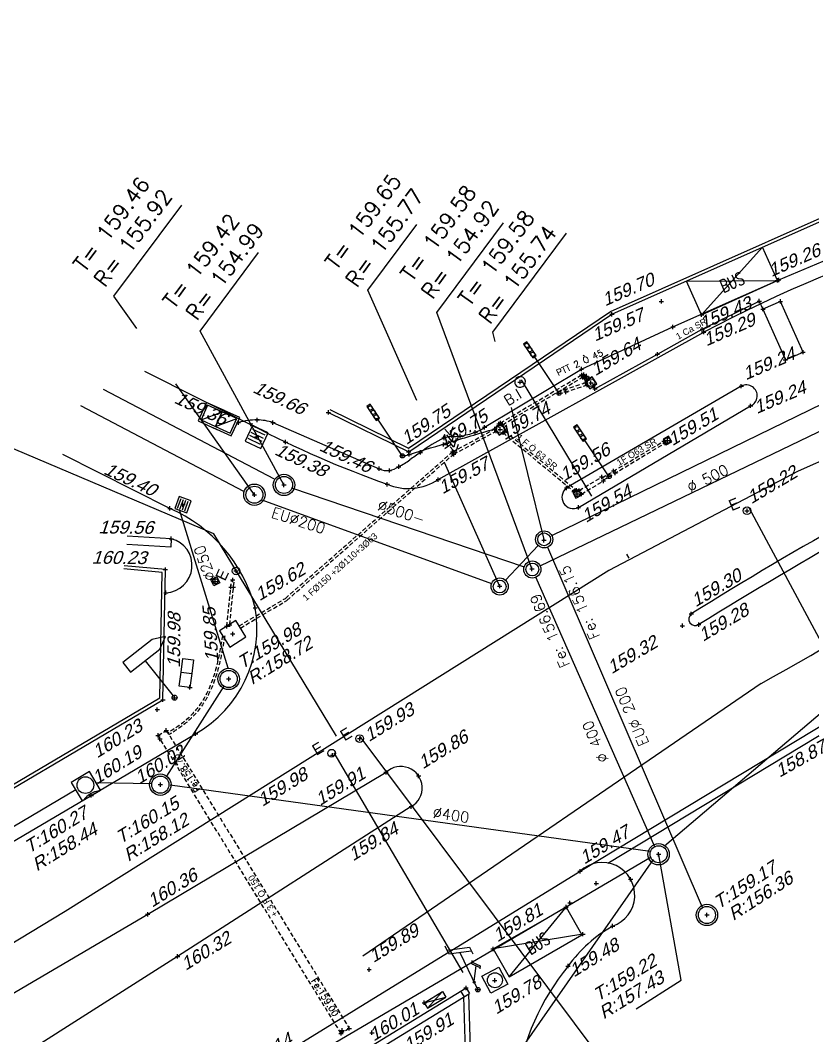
# Model space of a CAD drawing. Header units: metres. Extents: x 1633075 to 1634601, y 8175308 to 8177203.
# Drawn here: x 1633211.52 to 1633248.58, y 8175391.26 to 8175438.74 of the extents above; entities that cross this region are included whole.
import ezdxf

# ---------------------------------------------------------------- set-up
doc = ezdxf.new("R2010")
doc.units = ezdxf.units.M
doc.header["$LTSCALE"] = 2
doc.header["$PDMODE"] = 2
doc.header["$PDSIZE"] = 0.1
for name, pattern in [('126', [2, 1, 1]), ('137', [2, 1, 1]), ('31', [2, 1, 1]), ('555', [0.15000000000000002, 0.1, -0.05]), ('557', [0.15000000000000002, 0.1, -0.05]), ('CACHE2', [4.762499999999999, 3.175, -1.5875]), ('CONTINU', [0])]:
    doc.linetypes.add(name, pattern=pattern)
for name, color, linetype in [('C15785 - ASSAINIS', 6, 'Continuous'), ('C15785 - BORDURES', 7, 'CONTINU'), ('C15785 - EAUP', 5, 'CONTINU'), ('C15785 - EDF', 1, 'Continuous'), ('C15785 - EP', 4, 'Continuous'), ('C15785 - EU', 6, 'Continuous'), ('C15785 - FOURREAU', 43, 'CONTINU'), ('C15785 - MOBILIER', 252, 'Continuous'), ('C15785 - MURS', 7, 'Continuous'), ('C15785 - POINT 2D', 7, 'Continuous'), ('C15785 - PTT', 3, 'Continuous'), ('C15785 - RECO-GÉN', 5, 'Continuous'), ('C15785 - SIG-ROUT', 190, 'CONTINU'), ('C15785 - TOPO', 7, 'CONTINU'), ('C15785 - Z', 7, 'Continuous')]:
    doc.layers.add(name, color=color, linetype=linetype)
doc.styles.add('ASS', font='ROMANS.shx', dxfattribs={"width": 0.7, "height": 2.750686016180442})
doc.styles.add('S20', font='simplex', dxfattribs={"height": 1})
doc.styles.add('SIMPLEX', font='simplex_.ttf', dxfattribs={"height": 0.6})
doc.styles.get("Standard").update_dxf_attribs({"font": 'arial.ttf'})
doc.styles.add('TXT', font='txt', dxfattribs={"height": 0.3})

# ---------------------------------------------------------------- blocks, each defined once
blk = doc.blocks.new('BL16')
at = {"color": 0}
for p, q in [((0.5, 0.5), (-0.5, 0.5)), ((-0.5, 0.5), (-0.5, -0.5)), ((0.5, -0.5), (0.5, 0.5)), ((-0.5, -0.5), (0.5, -0.5))]:
    blk.add_line(p, q, dxfattribs=at)
blk = doc.blocks.new('STE19')
for p, q in [((-0.1221246409129781, 3.605462599052343), (-0.1221246409129781, 2.605462599052342)), ((0.1278753590870219, 3.605462599052343), (-0.1221246409129781, 3.605462599052343)), ((0.1278753590870219, 2.605462599052342), (0.1278753590870219, 3.605462599052343)), ((-0.1221246409129781, 2.605462599052342), (0.1278753590870219, 2.605462599052342)), ((0.002875359087021856, 2.480462599052342), (0.002875359087021856, 2.605462599052342)), ((0.002875359087021856, 0.1054625990523421), (0.002875359087021856, 2.480462599052342))]:
    blk.add_line(p, q)
for centre in [(0.002875359087021856, 3.421780054002162), (0.004180547945263235, 3.109390569809817), (0.0003882809600748161, 2.78660291589927), (0.002875359087021856, -0.01953740094765793)]:
    blk.add_circle(centre, 0.125)
blk = doc.blocks.new('U-GRILLC')
for p, q in [((0.5, 0.5), (-0.5, 0.5)), ((-0.5, 0.5), (-0.5, -0.5)), ((0.4000000000000057, 0.3000000000000114), (-0.4000000000000057, 0.3000000000000114)), ((0.4000000000000057, 0.09999999999999432), (-0.4000000000000057, 0.09999999999999432)), ((0.5, -0.5), (0.5, 0.5)), ((-0.5, -0.5), (0.5, -0.5)), ((0.4000000000000057, -0.09999999999999432), (-0.4000000000000057, -0.09999999999999432)), ((0.4000000000000057, -0.3000000000000114), (-0.4000000000000057, -0.3000000000000114))]:
    blk.add_line(p, q)
blk = doc.blocks.new('TAMPON')
blk.add_circle((0, 0), 0.5000000000000081)
blk = doc.blocks.new('T1')
at = {"linetype": '31'}
blk.add_point((0, 0), dxfattribs=at)
blk = doc.blocks.new('T83')
for p, q in [((0.5, 0.5), (-0.5, 0.5)), ((-0.5, 0.5), (-0.5, -0.5)), ((0.5, -0.5), (0.5, 0.5)), ((-0.5, -0.5), (0.5, -0.5))]:
    blk.add_line(p, q)
blk.add_circle((0, 0), 0.45)
blk = doc.blocks.new('T24')
for p, q in [((-0.6544630351709202, 0.2247755309508648), (-0.3091634962474927, -0.004013830563053489)), ((-0.3653472018195316, 0.2247755309508648), (-0.02004766289610416, -0.004013830563053489)), ((-0.07623136846814305, 0.2247755309508648), (0.2690681704552844, -0.004013830563053489)), ((0.2128844648832455, 0.2247755309508648), (0.558184003806673, -0.004013830563053489)), ((-0.3091634962474927, -0.004013830563053489), (-0.6544630351709202, -0.1565401201078203)), ((-0.02004766289610416, -0.004013830563053489), (-0.3653472018195316, -0.1565401201078203)), ((0.2690681704552844, -0.004013830563053489), (-0.07623136846814305, -0.1565401201078203)), ((0.558184003806673, -0.004013830563053489), (0.2128844648832455, -0.1565401201078203))]:
    blk.add_line(p, q)

msp = doc.modelspace()

# ---------------------------------------------------------------- linework, layer by layer
at = {"layer": 'C15785 - ASSAINIS'}
for p, q in [((1633220.427046621, 8175412.573964036), (1633220.708587392, 8175412.715243172)), ((1633220.708587392, 8175412.715243172), (1633220.849866528, 8175412.4337024)), ((1633220.568325756, 8175412.292423265), (1633220.427046621, 8175412.573964036)), ((1633220.849866528, 8175412.4337024), (1633220.568325756, 8175412.292423265)), ((1633233.10662416, 8175394.046435142), (1633233.904807395, 8175394.462251836)), ((1633233.904807395, 8175394.462251836), (1633234.320624089, 8175393.6640686)), ((1633233.522440854, 8175393.248251907), (1633233.10662416, 8175394.046435142)), ((1633234.320624089, 8175393.6640686), (1633233.522440854, 8175393.248251907))]:
    msp.add_line(p, q, dxfattribs=at)
for centre, radius in [((1633220.638456574, 8175412.503833218), 0.1225000000346768), ((1633233.713624124, 8175393.855251871), 0.35)]:
    msp.add_circle(centre, radius, dxfattribs=at)
at = {"layer": 'C15785 - BORDURES'}
for p, q in [((1633222.361279123, 8175419.796846857), (1633217.344967255, 8175422.32135369)), ((1633218.516235508, 8175415.912251048), (1633213.49992364, 8175418.436757881))]:
    msp.add_line(p, q, dxfattribs=at)
for points in [[(1633231.064515729, 8175417.264805474), (1633243.479136537, 8175424.157737159)], [(1633245.236140212, 8175421.629309172), (1633237.065302827, 8175416.87042722)], [(1633237.624401606, 8175415.962513923), (1633245.672138961, 8175420.710469637)], [(1633237.694971683, 8175398.952250496), (1633249.501423934, 8175406.082191777)], [(1633239.003063178, 8175399.333338719), (1633249.554732758, 8175405.705514113)], [(1633152.214748695, 8175365.492882315), (1633169.009949113, 8175375.412704034), (1633188.67107599, 8175387.03058215), (1633199.937995217, 8175393.733521516), (1633214.832014508, 8175402.494888952), (1633219.712397026, 8175405.382412368)], [(1633229.801023827, 8175401.972248552), (1633218.871500016, 8175394.969353633), (1633207.661852438, 8175387.838898235), (1633206.136202928, 8175390.292304555), (1633217.478630601, 8175396.938582872), (1633228.622978553, 8175403.57658933)], [(1633173.513375383, 8175359.741810222), (1633178.423847554, 8175362.754075824), (1633191.812557426, 8175370.913555768), (1633208.3041569, 8175380.995032881), (1633221.917730851, 8175389.25255438), (1633237.694971683, 8175398.952250496)]]:
    msp.add_lwpolyline(points, dxfattribs=at)
for centre, radius, start, end in [((1633276.859232368, 8175360.209708686), 72.13585199633035, 98.39494124855442, 117.5640132062965), ((1633245.47531841, 8175421.179938973), 0.509057743651752, 292.7454038761459, 118.0242308511069), ((1633245.42806928, 8175464.093124512), 49.94233697195018, 242.4922584592547, 250.4032403923238), ((1633336.005027094, 8175261.91073016), 175.7599191023869, 116.2003462117445, 121.9866581660145), ((1633333.684154136, 8175265.665990978), 170.7312803917596, 116.0591661532132, 121.9836118172535), ((1633229.665233833, 8175419.374953209), 2.531938642445548, 247.0385472146743, 303.5491677691163), ((1633237.384865441, 8175416.44111097), 0.5351940837453386, 126.6622448409783, 296.5878062884191), ((1633215.677825655, 8175409.444984059), 7.062727009171146, 14.96936217405823, 66.30387660781994), ((1633218.266481933, 8175413.254738057), 1.283518144627, 272.7852703897405, 75.91172572000194), ((1633216.922545225, 8175410.307758357), 5.660592387878269, 299.5284120748668, 9.780064513649709), ((1633243.090979242, 8175410.742808773), 0.3079270090220494, 128.0542339375654, 301.4795295703898), ((1633229.309121063, 8175402.845732722), 1.002468416002971, 299.3860442060907, 133.19260351176), ((1633238.730668648, 8175397.832770624), 1.525091271638582, 288.6611318662166, 132.7737368322217), ((1633242.629406143, 8175390.493372591), 6.810153259824737, 120.0551651924398, 143.7949236845984), ((1633245.94267435, 8175387.366719864, 159.6381), 11.34461873676207, 140.9359269469933, 171.4375265116221)]:
    msp.add_arc(centre, radius, start, end, dxfattribs=at)
at = {"layer": 'C15785 - EAUP'}
for centre in [(1633245.507333547, 8175415.805721002), (1633221.606889828, 8175412.994170708), (1633227.389682317, 8175405.152411145), (1633226.07417065, 8175404.469981094)]:
    msp.add_circle(centre, 0.1799999999999879, dxfattribs=at)
for start, end in [(31.20992266929163, 211.2099226692917), (211.2099226692917, 31.20992266929163)]:
    msp.add_arc((1633234.892450311, 8175421.824576284), 0.2500000000000017, start, end, dxfattribs=at)
at = {"layer": 'C15785 - EDF'}
for p, q in [((1633231.554599981, 8175395.094552054), (1633231.382546763, 8175395.454351135)), ((1633231.474342195, 8175395.262387784), (1633232.526718289, 8175395.401996776)), ((1633231.554599981, 8175395.094552054), (1633232.606976074, 8175395.234161046)), ((1633232.870688706, 8175393.512509859), (1633232.080788027, 8175395.16435655)), ((1633232.526718289, 8175395.401996776), (1633232.679377668, 8175395.082754247)), ((1633232.637534908, 8175394.624395747), (1633232.656004608, 8175394.782851105)), ((1633232.637534908, 8175394.624395747), (1633233.023481876, 8175394.447300531)), ((1633232.646150482, 8175394.698310529), (1633233.03209745, 8175394.521215313)), ((1633232.74571353, 8175393.80837558), (1633232.830508392, 8175394.535848139)), ((1633233.03209745, 8175394.521215313), (1633233.015709654, 8175394.380621042))]:
    msp.add_line(p, q, dxfattribs=at)
for centre, radius in [((1633232.740797191, 8175393.7661973), 0.04246384086070996), ((1633232.91648652, 8175393.4167371), 0.1061596021519855)]:
    msp.add_circle(centre, radius, dxfattribs=at)
at = {"layer": 'C15785 - EP', "linetype": 'CONTINU'}
for p, q in [((1633235.824499568, 8175413.233563621), (1633262.358860931, 8175425.989613721)), ((1633224.196832873, 8175416.873789983), (1633235.085108024, 8175413.188494771)), ((1633241.215738941, 8175400.063922941), (1633235.625875728, 8175412.694476207)), ((1633218.532199663, 8175402.996117626, 160.2889), (1633240.97254936, 8175399.883187958, 160.2889)), ((1633211.875303931, 8175382.515862216, -1.620976394462445), (1633241.023794115, 8175399.62573734, 157.2883685497709))]:
    msp.add_line(p, q, dxfattribs=at)
at = {"layer": 'C15785 - EP'}
for p, q in [((1633222.824772024, 8175419.044819906), (1633222.247344908, 8175419.320823394)), ((1633222.893772896, 8175419.189176685), (1633222.31634578, 8175419.465180173)), ((1633222.962773768, 8175419.333533464), (1633222.385346652, 8175419.609536952)), ((1633222.755771152, 8175418.900463127), (1633222.178344036, 8175419.176466615)), ((1633234.536322368, 8175390.056923605, -4.783686136419952), (1633241.139538854, 8175399.500415585, 153.6686659710478))]:
    msp.add_line(p, q, dxfattribs=at)
at = {"layer": 'C15785 - EP', "flags": 128}
for points in [[(1633235.463994065, 8175413.060255275), (1633231.002328413, 8175425.07601689), (1633234.115867201, 8175429.260170901)], [(1633223.849041639, 8175417.012758551), (1633219.923817637, 8175424.205413378), (1633222.654992013, 8175427.875723914)], [(1633215.262655444, 8175402.748952691), (1633214.754527965, 8175403.610234564), (1633213.893246092, 8175403.102107085), (1633214.401373571, 8175402.240825213)], [(1633240.325600702, 8175392.520521531), (1633242.426784475, 8175393.85718099), (1633241.384289353, 8175399.71643375)]]:
    msp.add_lwpolyline(points, dxfattribs=at)
at = {"layer": 'C15785 - EP'}
msp.add_lwpolyline([(1633223.409963417, 8175417.283640839), (1633215.402112689, 8175421.478740062)], dxfattribs=at)
at = {"layer": 'C15785 - EP', "flags": 128}
msp.add_lwpolyline([(1633223.103953029, 8175419.443389807), (1633222.382169134, 8175419.788394167), (1633222.037164774, 8175419.066610272), (1633222.75894867, 8175418.721605912)], close=True, dxfattribs=at)
at = {"layer": 'C15785 - EP', "linetype": 'CONTINU'}
for points in [[(1633218.945681658, 8175415.871225911), (1633221.222479682, 8175408.4656507)], [(1633221.038220542, 8175407.609296922), (1633218.350825139, 8175403.388492253)], [(1633214.119982326, 8175402.754123419), (1633169.183705874, 8175376.150430198)]]:
    msp.add_lwpolyline(points, dxfattribs=at)
at = {"layer": 'C15785 - EP', "linetype": 'CONTINU', "elevation": 160.2889}
msp.add_lwpolyline([(1633215.055227254, 8175403.100545841), (1633217.669898533, 8175403.058563275)], dxfattribs=at)
at = {"layer": 'C15785 - EP'}
for centre, radius in [((1633223.849041639, 8175417.012758551), 0.4), ((1633235.463994065, 8175413.060255275, 159.528), 0.4), ((1633235.463994065, 8175413.060255275, 159.528), 0.3), ((1633221.26178232, 8175407.940989749), 0.5000000000000081), ((1633221.26178232, 8175407.940989749), 0.4), ((1633214.55876147, 8175402.976728056), 0.3888888889291312), ((1633218.065542562, 8175402.999692205), 0.4), ((1633241.372039682, 8175399.746194401), 0.4)]:
    msp.add_circle(centre, radius, dxfattribs=at)
msp.add_arc((1633215.330318381, 8175401.66597681), 1.049245075714369, 97.72152458102912, 143.3577026943952, dxfattribs=at)
at = {"layer": 'C15785 - EU', "linetype": 'CACHE2'}
for p, q in [((1633215.895925722, 8175425.834037668), (1633219.064087997, 8175430.09159789)), ((1633227.772050452, 8175426.113110512), (1633230.066236927, 8175429.196171363)), ((1633233.620024766, 8175424.154597177), (1633237.061304479, 8175428.779188453)), ((1633233.936983826, 8175412.263549728, 159.612), (1633227.772050452, 8175426.113110512)), ((1633222.465984167, 8175416.553809723), (1633215.895925722, 8175425.834037668)), ((1633236.016277253, 8175414.46548952, 159.509), (1633233.620024766, 8175424.154597177))]:
    msp.add_line(p, q, dxfattribs=at)
at = {"layer": 'C15785 - EU', "linetype": 'CONTINU'}
for p, q in [((1633236.375725085, 8175414.640980989), (1633262.883860884, 8175427.582919389)), ((1633221.970503448, 8175416.711839484), (1633214.350777782, 8175420.714768969)), ((1633222.818915532, 8175416.316994539), (1633233.561180692, 8175412.400560693)), ((1633234.211611152, 8175412.554375848), (1633235.741649926, 8175414.1746634))]:
    msp.add_line(p, q, dxfattribs=at)
msp.add_lwpolyline([(1633236.174347619, 8175414.098047335), (1633243.415207264, 8175397.266320042)], dxfattribs=at)
at = {"layer": 'C15785 - EU'}
for centre, radius in [((1633222.465984167, 8175416.553809723), 0.4), ((1633236.016277253, 8175414.46548952, 159.509), 0.4), ((1633236.016277253, 8175414.46548952, 159.509), 0.3), ((1633233.936983826, 8175412.263549728, 159.612), 0.4), ((1633233.936983826, 8175412.263549728, 159.612), 0.3), ((1633243.631353956, 8175396.907371403), 0.4)]:
    msp.add_circle(centre, radius, dxfattribs=at)
at = {"layer": 'C15785 - FOURREAU', "color": 43, "linetype": '557'}
msp.add_lwpolyline([(1633226.902986609, 8175391.601948178), (1633226.519528023, 8175391.366448295), (1633217.962111532, 8175405.30026134), (1633218.345569118, 8175405.535761232), (1633226.902986609, 8175391.601948178)], dxfattribs=at)
at = {"layer": 'C15785 - MOBILIER'}
for p, q in [((1633246.237129821, 8175428.130361214), (1633243.379173817, 8175424.964640161)), ((1633246.929358659, 8175426.574722329), (1633246.237129821, 8175428.130361214)), ((1633242.675683316, 8175426.545587268), (1633246.929358659, 8175426.574722329)), ((1633243.379173817, 8175424.964640161), (1633242.675683316, 8175426.545587268)), ((1633243.379173817, 8175424.964640161), (1633246.929358659, 8175426.574722329)), ((1633218.310257177, 8175409.92243096), (1633217.679660749, 8175409.791689331)), ((1633218.04003705, 8175409.337857345), (1633218.310257177, 8175409.92243096)), ((1633217.679660749, 8175409.791689331), (1633216.314741082, 8175408.70784175)), ((1633216.675117382, 8175408.254009764), (1633218.04003705, 8175409.337857345)), ((1633216.314741082, 8175408.70784175), (1633216.675117382, 8175408.254009764)), ((1633217.357577216, 8175408.795933555), (1633218.659967076, 8175407.155797463)), ((1633233.631091819, 8175395.316573742), (1633237.039345029, 8175397.278907825)), ((1633234.379096463, 8175394.017412069), (1633237.039345029, 8175397.278907825)), ((1633237.039345029, 8175397.278907825), (1633237.787349674, 8175395.979746153)), ((1633237.8342846, 8175396.007922743), (1633233.631091819, 8175395.316573742)), ((1633234.379096463, 8175394.017412069), (1633237.787349674, 8175395.979746153)), ((1633233.631091819, 8175395.316573742), (1633234.379096463, 8175394.017412069)), ((1633230.412014436, 8175392.800567819), (1633231.264714633, 8175393.322968408)), ((1633231.264714633, 8175393.322968408), (1633230.568734613, 8175392.54475776)), ((1633231.264714633, 8175393.322968408), (1633231.421434809, 8175393.067158349)), ((1633230.412014436, 8175392.800567819), (1633231.421434809, 8175393.067158349)), ((1633230.412014436, 8175392.800567819), (1633230.568734613, 8175392.54475776)), ((1633230.568734613, 8175392.54475776), (1633231.421434809, 8175393.067158349))]:
    msp.add_line(p, q, dxfattribs=at)
msp.add_ellipse((1633218.732042336, 8175407.065031066), major_axis=(-0.08195542090861792, 0.08195542090861793), ratio=0.9999999962367936, start_param=4.598108045296345, end_param=10.88129335247593, dxfattribs=at)
at = {"layer": 'C15785 - MURS'}
for points in [[(1633225.924710887, 8175420.403775238), (1633229.681738162, 8175418.556920871), (1633239.189272259, 8175424.994202627), (1633253.811606423, 8175431.500854961), (1633262.677020244, 8175433.801582406), (1633285.21963076, 8175436.408973464), (1633285.909421572, 8175438.692406986)], [(1633225.990883907, 8175420.53838999), (1633229.669754777, 8175418.729955227), (1633239.116164512, 8175425.125851409), (1633253.76193938, 8175431.642934398), (1633262.649430516, 8175433.949391287), (1633285.104529121, 8175436.546660279), (1633285.765830288, 8175438.735783746)], [(1633218.578911453, 8175414.499650353), (1633216.519371856, 8175414.62276779)], [(1633218.555042421, 8175414.100363151), (1633216.495502824, 8175414.223480589)], [(1633218.578911453, 8175414.499650353), (1633218.555042421, 8175414.100363151)], [(1633218.300277517, 8175413.053026652), (1633216.376338281, 8175413.237276612)], [(1633207.081608936, 8175400.419440452), (1633218.188172951, 8175406.967773201), (1633218.300277517, 8175413.053026652)], [(1633207.865804957, 8175401.055925963), (1633218.039743196, 8175407.054390733), (1633218.147745178, 8175412.916947943)], [(1633218.147745178, 8175412.916947943), (1633216.362038649, 8175413.087959765)], [(1633211.358617648, 8175380.626174639), (1633232.368170603, 8175393.497524815)], [(1633211.515337824, 8175380.370364579), (1633232.524890779, 8175393.241714756)], [(1633232.112360544, 8175393.340804638), (1633232.26908072, 8175393.084994579)], [(1633232.368170603, 8175393.497524815), (1633232.524890779, 8175393.241714756)]]:
    msp.add_lwpolyline(points, dxfattribs=at)
at = {"layer": 'C15785 - POINT 2D'}
msp.add_line((1633214.401373571, 8175402.240825213), (1633215.262655444, 8175402.748952691), dxfattribs=at)
for p in [(1633246.929358659, 8175426.574722329), (1633241.503577055, 8175425.592030621), (1633239.189272259, 8175424.994202627), (1633243.379173817, 8175424.964640161), (1633243.479136537, 8175424.157737159), (1633234.892450312, 8175421.824576284), (1633238.204263132, 8175421.788675833), (1633245.236140212, 8175421.629309172), (1633236.702026943, 8175421.309766206), (1633245.672138961, 8175420.710469637), (1633225.924710887, 8175420.403775238), (1633222.361279123, 8175419.796846857), (1633222.570558902, 8175419.255000039), (1633233.965095573, 8175419.610584145), (1633223.922543987, 8175419.018193518), (1633231.31681741, 8175418.902666233), (1633241.779888605, 8175419.094372125), (1633229.377213911, 8175418.383571569), (1633229.681738162, 8175418.556920871), (1633239.046149094, 8175417.417163049), (1633223.849041639, 8175417.012758551), (1633228.677494826, 8175417.043626346), (1633231.064515729, 8175417.264805474), (1633237.065302827, 8175416.87042722), (1633222.465984167, 8175416.553809723), (1633237.560962735, 8175416.600091768), (1633218.516235508, 8175415.912251048), (1633219.121818107, 8175416.090973501), (1633237.624401606, 8175415.962513923), (1633245.507333547, 8175415.805721002), (1633218.578911453, 8175414.499650353), (1633236.008919751, 8175414.424552163), (1633218.300277517, 8175413.053026652), (1633235.443230468, 8175413.087437495), (1633221.454178199, 8175412.56948711), (1633221.606889828, 8175412.994170708), (1633220.63655485, 8175412.501619158), (1633233.941132016, 8175412.280514177), (1633218.328851923, 8175411.972736181), (1633222.500872572, 8175411.269304088), (1633242.901170848, 8175410.985279011), (1633242.483299977, 8175410.428904195), (1633243.251776849, 8175410.480200372), (1633221.450187838, 8175410.049425985), (1633221.26178232, 8175407.940989749), (1633219.447264858, 8175407.545808295), (1633218.188172951, 8175406.967773201), (1633218.732042335, 8175407.065031066), (1633217.922134033, 8175406.506077095), (1633218.044191679, 8175405.136959886), (1633219.712397026, 8175405.382412368), (1633227.389682316, 8175405.152411145), (1633226.120880406, 8175404.378453323), (1633228.622978553, 8175403.57658933), (1633230.141533238, 8175403.40433177), (1633218.065542562, 8175402.999692205), (1633214.832014508, 8175402.494888952), (1633229.801023827, 8175401.972248552), (1633241.372039682, 8175399.746194401), (1633237.694971683, 8175398.952250496), (1633238.453003682, 8175398.37961406), (1633240.063757444, 8175398.573565907), (1633237.226039568, 8175397.47228608), (1633217.478630601, 8175396.938582872), (1633237.039345029, 8175397.278907825), (1633243.631353956, 8175396.907371403), (1633237.8342846, 8175396.007922743), (1633239.218652638, 8175396.387857128), (1633233.631091819, 8175395.316573742), (1633218.871500016, 8175394.969353633), (1633227.832446582, 8175394.351136322), (1633237.134239116, 8175394.515974581), (1633233.70828726, 8175393.84884425), (1633232.368170603, 8175393.497524815), (1633232.91648652, 8175393.4167371), (1633230.412014436, 8175392.800567819), (1633226.577597957, 8175391.508978), (1633227.959725052, 8175391.402913435)]:
    msp.add_point(p, dxfattribs=at)
at = {"layer": 'C15785 - PTT', "linetype": '137'}
for p, q in [((1633246.990530858, 8175426.594189278), (1633250.328794861, 8175428.018761617)), ((1633242.041991575, 8175424.402722102), (1633246.990530858, 8175426.594189278)), ((1633237.76354368, 8175422.430469014), (1633242.041991575, 8175424.402722102)), ((1633233.229634992, 8175419.707812523), (1633237.76354368, 8175422.430469014)), ((1633223.329429113, 8175419.92842173), (1633228.306375096, 8175417.767366314))]:
    msp.add_line(p, q, dxfattribs=at)
at = {"layer": 'C15785 - PTT'}
for p, q in [((1633220.226852525, 8175420.867702679), (1633219.835817416, 8175420.001913129)), ((1633220.276826677, 8175420.735405346), (1633219.968114749, 8175420.051887281)), ((1633221.092642074, 8175420.47666757), (1633220.226852525, 8175420.867702679)), ((1633220.960344742, 8175420.426693418), (1633220.276826677, 8175420.735405346)), ((1633219.968114749, 8175420.051887281), (1633220.960344742, 8175420.426693418)), ((1633220.960344742, 8175420.426693418), (1633220.651632814, 8175419.743175353)), ((1633220.651632814, 8175419.743175353), (1633220.960344742, 8175420.426693418)), ((1633221.77616014, 8175420.167955642), (1633220.91037059, 8175420.55899075)), ((1633221.643862807, 8175420.11798149), (1633220.960344742, 8175420.426693418)), ((1633219.835817416, 8175420.001913129), (1633220.701606965, 8175419.610878021)), ((1633219.968114749, 8175420.051887281), (1633220.651632814, 8175419.743175353)), ((1633220.651632814, 8175419.743175353), (1633221.643862807, 8175420.11798149)), ((1633221.335150879, 8175419.434463425), (1633221.643862807, 8175420.11798149)), ((1633221.385125031, 8175419.302166092), (1633221.77616014, 8175420.167955642)), ((1633220.519335481, 8175419.693201201), (1633221.385125031, 8175419.302166092)), ((1633220.651632814, 8175419.743175353), (1633221.335150879, 8175419.434463425)), ((1633219.035772743, 8175408.255156051), (1633219.12005914, 8175408.899668117)), ((1633219.12005914, 8175408.899668117), (1633219.615837652, 8175408.834832427)), ((1633219.615837652, 8175408.834832427), (1633219.531551255, 8175408.19032036)), ((1633218.951486345, 8175407.610643985), (1633219.035772743, 8175408.255156051)), ((1633219.035772743, 8175408.255156051), (1633219.531551255, 8175408.19032036)), ((1633219.531551255, 8175408.19032036), (1633219.447264858, 8175407.545808295)), ((1633219.447264858, 8175407.545808295), (1633218.951486345, 8175407.610643985))]:
    msp.add_line(p, q, dxfattribs=at)
at = {"layer": 'C15785 - PTT', "linetype": '137'}
for centre, radius, start, end in [((1633222.594402918, 8175417.016998206), 3.03709792101337, 89.89825903612616, 106.7225565413818), ((1633222.539538362, 8175417.523291408), 2.53151718647415, 71.81883167052787, 88.63606269787181), ((1633231.53441045, 8175423.083045083), 3.82384662652336, 278.3953361840604, 289.2502625316676), ((1633232.093580192, 8175421.290632542), 1.948317151818827, 291.104580293015, 305.6685535392115), ((1633233.657874131, 8175414.220441694), 5.504786905572224, 114.9594668217775, 128.4635581720563), ((1633231.724141253, 8175417.976730632), 1.294278509875709, 90.44356924190961, 107.498307366466), ((1633231.697307289, 8175421.957399983), 2.686482245576745, 270.3586038146497, 278.4634929251089), ((1633237.495459107, 8175407.42019793), 13.27309835585646, 123.1679909911354, 125.7904189905521), ((1633227.00725255, 8175421.968592444), 4.661735367745079, 298.2940538842003, 305.7831540531801), ((1633228.684857598, 8175418.576781628), 0.8935335212088147, 244.9392151805669, 276.2993815039043), ((1633228.539108129, 8175418.917899991), 1.253198526627846, 281.2175697949656, 302.7415093792569)]:
    msp.add_arc(centre, radius, start, end, dxfattribs=at)
at = {"layer": 'C15785 - PTT', "linetype": '31'}
for p in [(1633246.990530858, 8175426.594189278), (1633242.041991575, 8175424.402722102), (1633237.76354368, 8175422.430469014), (1633221.720515716, 8175419.925655102), (1633222.599795935, 8175420.054091339), (1633223.329429113, 8175419.92842173), (1633233.229634992, 8175419.707812523), (1633232.092701627, 8175419.300173953), (1633232.795113454, 8175419.472999244), (1633231.334980666, 8175419.211117483), (1633230.233804476, 8175418.530711509), (1633229.216900342, 8175417.863810686), (1633228.306375096, 8175417.767366314), (1633228.782899296, 8175417.688643137)]:
    msp.add_point(p, dxfattribs=at)
at = {"layer": 'C15785 - RECO-GÉN', "color": 4, "linetype": 'CACHE2'}
msp.add_line((1633234.941329817, 8175421.925153588, 159.7402), (1633239.980513467, 8175413.587719197, 159.7402), dxfattribs=at)
at = {"layer": 'C15785 - RECO-GÉN', "color": 4}
for p, q in [((1633257.357191138, 8175421.844019761), (1633247.904580923, 8175417.662699308)), ((1633247.904580923, 8175417.662699308), (1633239.041667145, 8175413.008381089)), ((1633245.599351031, 8175415.921922476, 159.0348), (1633253.213372783, 8175401.766391311, 159.0348)), ((1633239.041667145, 8175413.008381089), (1633213.617986599, 8175397.06233222)), ((1633227.39553728, 8175405.250363784, 159.8528), (1633244.426386956, 8175382.482870231, 159.8528)), ((1633213.617986599, 8175397.06233222), (1633189.052009352, 8175382.258301022))]:
    msp.add_line(p, q, dxfattribs=at)
at = {"layer": 'C15785 - RECO-GÉN', "color": 7}
msp.add_line((1633262.404134823, 8175417.79347972), (1633241.641954271, 8175400.120394561), dxfattribs=at)
at = {"layer": 'C15785 - RECO-GÉN', "color": 3}
msp.add_line((1633246.162747732, 8175407.735292896), (1633227.540191033, 8175394.981970483), dxfattribs=at)
at = {"layer": 'C15785 - RECO-GÉN', "color": 4, "elevation": 159.8801, "flags": 128}
msp.add_lwpolyline([(1633226.305578779, 8175405.259875191), (1633220.562713654, 8175414.733744829), (1633207.063131356, 8175420.445321352)], dxfattribs=at)
at = {"layer": 'C15785 - RECO-GÉN', "color": 4, "elevation": 159.9027}
msp.add_lwpolyline([(1633226.17877702, 8175404.480952015), (1633232.206387778, 8175394.216899615)], dxfattribs=at)
at = {"layer": 'C15785 - RECO-GÉN', "color": 3}
msp.add_arc((1633216.523940564, 8175463.154609325), 62.84711229600355, 298.1383189408068, 317.5504794355065, dxfattribs=at)
at = {"layer": 'C15785 - SIG-ROUT', "linetype": '555'}
for p, q in [((1633237.962130307, 8175421.787918671), (1633236.666846723, 8175421.364299359)), ((1633238.027096475, 8175421.682910774), (1633236.79781986, 8175421.280879771)), ((1633231.733548539, 8175418.552939496), (1633233.715196939, 8175419.63509471)), ((1633231.791061709, 8175418.447620623), (1633233.772711101, 8175419.529774828)), ((1633234.093524196, 8175419.448510299), (1633237.412750786, 8175416.703196001)), ((1633234.195032042, 8175419.520247267), (1633237.52669807, 8175416.760374866)), ((1633238.730113634, 8175417.345162244), (1633241.621636551, 8175419.064572908)), ((1633238.775565667, 8175417.229392247), (1633241.670282488, 8175418.967631729)), ((1633237.655227638, 8175416.752774021), (1633238.713710725, 8175417.386941776)), ((1633237.758016469, 8175416.581209547), (1633238.787815495, 8175417.198190947)), ((1633221.168376998, 8175410.403639569), (1633221.403215617, 8175412.553490805)), ((1633221.308346175, 8175410.479143064), (1633221.525049099, 8175412.582460366))]:
    msp.add_line(p, q, dxfattribs=at)
at = {"layer": 'C15785 - SIG-ROUT', "linetype": '126'}
msp.add_lwpolyline([(1633238.305559461, 8175421.645595469), (1633238.39245029, 8175421.505041902), (1633241.311581457, 8175423.125822091), (1633243.409729258, 8175424.290713874), (1633246.077241791, 8175425.606883105), (1633246.248363121, 8175425.231778609)], dxfattribs=at)
at = {"layer": 'C15785 - SIG-ROUT', "linetype": 'CACHE2'}
msp.add_lwpolyline([(1633246.248363121, 8175425.231778609), (1633247.301812171, 8175422.854754646), (1633248.124628508, 8175423.219410584), (1633247.071179459, 8175425.596434546), (1633246.248363121, 8175425.231778609)], dxfattribs=at)
at = {"layer": 'C15785 - SIG-ROUT', "linetype": '555'}
for points in [[(1633233.893137306, 8175419.794570063, -0.249006), (1633233.897531611, 8175419.866783467, -0.249006), (1633233.976880914, 8175419.913686846), (1633237.77301141, 8175422.157536007, -0.142132), (1633237.872321469, 8175422.166735771, -0.109125), (1633237.992404634, 8175422.105378582, -0.075261), (1633238.122878303, 8175421.978139216)], [(1633234.070099894, 8175419.829391202), (1633237.825837522, 8175422.049365924, -0.144354), (1633237.84965832, 8175422.048895044, -0.110163), (1633237.922425326, 8175422.007895514, -0.075261), (1633238.027181861, 8175421.905735512)]]:
    msp.add_lwpolyline(points, format="xyb", dxfattribs=at)
at = {"layer": 'C15785 - SIG-ROUT', "linetype": '126'}
msp.add_lwpolyline([(1633229.457842761, 8175418.356327883, -0.002415638617765724), (1633231.458520497, 8175418.967494191, -0.002112), (1633233.715196939, 8175419.63509471)], format="xyb", dxfattribs=at)
at = {"layer": 'C15785 - SIG-ROUT', "linetype": '555'}
for points in [[(1633221.750824945, 8175410.422770848), (1633223.916307888, 8175411.710683524), (1633231.758678392, 8175418.58358888)], [(1633221.810666148, 8175410.322154474), (1633223.985384528, 8175411.61555989), (1633231.835836232, 8175418.495547456)]]:
    msp.add_lwpolyline(points, dxfattribs=at)
msp.add_spline([(1633220.976975809, 8175409.972168341), (1633220.698919058, 8175408.560303407), (1633220.149766841, 8175407.108556958), (1633219.33183375, 8175406.074261145), (1633218.404148592, 8175405.41156764)], degree=3, dxfattribs=at)
msp.add_open_spline([(1633221.076321405, 8175409.95528294), (1633221.03441176, 8175409.70870671), (1633220.992389759, 8175409.461424035), (1633220.850139468, 8175408.720352333), (1633220.733130594, 8175408.224367589), (1633220.419931125, 8175407.391704119), (1633220.250238703, 8175407.047213088), (1633219.818971427, 8175406.412536109), (1633219.558521213, 8175406.123787122), (1633219.007984763, 8175405.675963021), (1633218.731403252, 8175405.500303554), (1633218.458233554, 8175405.326541284)], degree=3, knots=[0, 0, 0, 0, 0.7503516218026246, 0.7503516218026246, 2.251054865407874, 2.251054865407874, 3.367206723472119, 3.367206723472119, 4.483358581536365, 4.483358581536365, 5.449824464625297, 5.449824464625297, 5.449824464625297, 5.449824464625297], dxfattribs=at)
at = {"layer": 'C15785 - TOPO'}
for points in [[(1633230.250309622, 8175376.978824247), (1633232.687126282, 8175387.073497007), (1633232.498161689, 8175393.225339373)], [(1633230.031560631, 8175377.115207388), (1633232.441586372, 8175387.098897005), (1633232.257922892, 8175393.078158816)]]:
    msp.add_lwpolyline(points, dxfattribs=at)

# ---------------------------------------------------------------- block references
at = {"layer": 'C15785 - EP', "rotation": 359.5000271160415}
for p in [(1633223.849041639, 8175417.012758551), (1633218.065542562, 8175402.999692205), (1633241.372039682, 8175399.746194401)]:
    msp.add_blockref('TAMPON', p, dxfattribs=at)
at = {"layer": 'C15785 - EP', "xscale": 0.6000000002513229, "yscale": 0.6000000002513229, "zscale": 0.6000000002513229, "rotation": 250.1926725359074}
msp.add_blockref('U-GRILLC', (1633219.121818107, 8175416.090973501), dxfattribs=at)
at = {"layer": 'C15785 - EU', "rotation": 359.5000271160415}
for p in [(1633222.465984167, 8175416.553809723), (1633243.631353956, 8175396.907371403)]:
    msp.add_blockref('TAMPON', p, dxfattribs=at)
at = {"layer": 'C15785 - FOURREAU'}
for p, rotation in [((1633218.345569118, 8175405.535761232), 30.85186914947933), ((1633217.962111532, 8175405.30026134), 30.85186914947933), ((1633226.519528023, 8175391.366448295), 211.5560671222207), ((1633226.902986609, 8175391.601948178), 211.5560671222207)]:
    msp.add_blockref('T1', p, dxfattribs=dict(at, rotation=rotation))
at = {"layer": 'C15785 - SIG-ROUT'}
for name, p, rotation in [('T1', (1633246.077241791, 8175425.606883105), 204.5222831436461), ('T1', (1633247.071179459, 8175425.596434546), 113.9019701276407), ('T1', (1633246.248363121, 8175425.231778609), 204.5222831436461), ('T1', (1633243.409729258, 8175424.290713874), 117.5640171324224), ('T1', (1633241.311581457, 8175423.125822091), 299.0390291332776), ('T1', (1633248.124628508, 8175423.219410584), 23.90196113242625), ('T1', (1633247.301812171, 8175422.854754646), 293.9019681324615), ('T1', (1633237.77301141, 8175422.157536007), 300.5868591478356), ('T1', (1633237.872321469, 8175422.166735771), 259.1137381464266), ('T1', (1633237.992404634, 8175422.105378582), 234.3269341331048), ('T1', (1633237.825837522, 8175422.049365924), 300.5868591478356), ('T1', (1633237.84965832, 8175422.048895044), 259.1137381464266), ('T1', (1633237.922425326, 8175422.007895514), 234.3269341331048), ('T1', (1633237.962130307, 8175421.787918671), 108.1101881382448), ('T1', (1633238.027096475, 8175421.682910774), 108.1101881382448), ('T1', (1633238.027181861, 8175421.905735512), 217.1108681265436), ('T1', (1633238.122878303, 8175421.978139216), 217.1108681265436), ('T1', (1633238.305559461, 8175421.645595469), 211.7243221306865), ('T1', (1633236.998135521, 8175421.472646546), 108.1101881382448), ('T1', (1633237.036747481, 8175421.359020289), 108.1101881382448), ('T1', (1633238.39245029, 8175421.505041902), 299.0402101525763), ('T1', (1633233.893137306, 8175419.794570063), 24.48267214897518), ('T1', (1633233.897531611, 8175419.866783467), 328.5521291375955), ('T1', (1633233.976880914, 8175419.913686846), 272.6215851455684), ('T1', (1633234.070099894, 8175419.829391202), 300.5868591478356), ('T24', (1633231.714783902, 8175419.044349946), 286.4524721408282), ('T1', (1633233.715196939, 8175419.63509471), 298.6384241303256), ('T1', (1633233.772711101, 8175419.529774828), 298.6384241303256), ('T1', (1633234.093524196, 8175419.448510299), 230.4060371418311), ('T1', (1633234.195032042, 8175419.520247267), 230.4060371418311), ('T1', (1633231.458520497, 8175418.967494191), 286.7219641357104), ('T1', (1633241.621636551, 8175419.064572908), 300.7373621393652), ('T1', (1633241.670282488, 8175418.967631729), 300.9842661459371), ('T1', (1633229.708995429, 8175418.434211351), 287.2059441432668), ('T1', (1633231.733548539, 8175418.552939496), 298.6384241303256), ('T1', (1633231.791061709, 8175418.447620623), 298.6384241303256), ('T1', (1633238.713710725, 8175417.386941776), 300.9270291370638), ('T1', (1633239.266747724, 8175417.664265499), 300.7373621393652), ('T1', (1633239.344335235, 8175417.570930912), 300.9842661459371), ('T1', (1633238.787815495, 8175417.198190947), 300.9270291370638), ('T1', (1633237.412750786, 8175416.703196001), 230.4060371418311), ('T1', (1633237.52669807, 8175416.760374866), 230.4060371418311), ('T1', (1633237.655227638, 8175416.752774021), 300.9270291370638), ('T1', (1633237.758016469, 8175416.581209547), 300.9270291370638), ('T1', (1633221.368843608, 8175412.238829156), 350.2239461342034), ('T1', (1633221.48842481, 8175412.226985232), 350.2239461342034), ('T1', (1633221.168376998, 8175410.403639569), 350.2239461342034), ('T1', (1633221.308346175, 8175410.479143064), 350.2239461342034)]:
    msp.add_blockref(name, p, dxfattribs=dict(at, rotation=rotation))
at = {"layer": 'C15785 - SIG-ROUT', "linetype": '126', "xscale": 0.7830117251583291, "yscale": 0.7830117251583291, "zscale": 0.7830117251583291, "rotation": 33.86463177673713}
for p in [(1633236.702026943, 8175421.309766206), (1633229.377213911, 8175418.383571569)]:
    msp.add_blockref('STE19', p, dxfattribs=at)
at = {"layer": 'C15785 - SIG-ROUT'}
for p, xscale, yscale, rotation in [((1633238.204263132, 8175421.788675833), 0.3999999998307644, 0.3999999998307644, 34.1462060977616), ((1633233.965095573, 8175419.610584145), 0.3999999997739148, 0.3999999997739148, 33.1824391174458), ((1633241.779888605, 8175419.094372125), 0.3000000002462478, 0.3000000002462478, 28.68415918478524), ((1633237.560962735, 8175416.600091768), 0.2999999999466847, 0.2999999999466847, 28.18618310529991)]:
    msp.add_blockref('T83', p, dxfattribs=dict(at, xscale=xscale, yscale=yscale, rotation=rotation))
at = {"layer": 'C15785 - SIG-ROUT', "linetype": '555', "xscale": 0.7830117251583291, "yscale": 0.7830117251583291, "zscale": 0.7830117251583291, "rotation": 33.86463177673713}
msp.add_blockref('STE19', (1633239.046149094, 8175417.417163049), dxfattribs=at)
at = {"layer": 'C15785 - SIG-ROUT', "xscale": 0.8999999998076542, "yscale": 0.8999999998076542, "zscale": 0.8999999998076542, "rotation": 302.3121593546759}
msp.add_blockref('BL16', (1633221.450187838, 8175410.049425985), dxfattribs=at)

# ---------------------------------------------------------------- texts
at = {"layer": 'C15785 - EAUP'}
for s, height, rotation, style, p in [('B.I', 0.4872671830189563, 31.20992266929163, 'S20', (1633234.320885058, 8175420.692430359)), ('E', 0.5236363636363284, 22.437510589427, 'TXT', (1633244.78560136, 8175415.780907854)), ('E', 0.5236363636363284, 65.00024627132913, 'TXT', (1633221.092090792, 8175412.487717359)), ('E', 0.5236363636363284, 31.09073528030585, 'TXT', (1633226.679898807, 8175405.019293109)), ('E', 0.5236363636363284, 30.5853777587374, 'TXT', (1633225.363240643, 8175404.343128554))]:
    msp.add_text(s, height=height, rotation=rotation, dxfattribs=dict(at, style=style)).set_placement(p)
at = {"layer": 'C15785 - EP', "linetype": 'CONTINU', "style": 'SIMPLEX'}
for s, height, rotation, p in [('T= 159.58', 0.7236844008205654, 54.26088601172093, (1633229.839640968, 8175426.459707257)), ('R= 154.92', 0.7236844008205654, 54.26088601172093, (1633230.801848647, 8175425.642540829)), ('T= 159.42', 0.72, 53.34612712862135, (1633218.710069562, 8175425.191994483)), ('R= 154.99', 0.72, 53.34612712862135, (1633219.772888948, 8175424.642553678)), ('%%C 500', 0.5, 26.59319066129854, (1633242.862216278, 8175416.63434642)), ('%%C500-', 0.5, 341.4024090458693, (1633228.182819996, 8175415.861652076)), ('Fe: 156.69', 0.5, 113.2311429244176, (1633237.240318428, 8175408.596763032)), ('%%C 400', 0.5, 113.1426523731064, (1633239.046089779, 8175404.158126798))]:
    msp.add_text(s, height=height, rotation=rotation, dxfattribs=at).set_placement(p)
at = {"layer": 'C15785 - EP', "style": 'SIMPLEX'}
for s, rotation, p in [('%%C250 ', 109.5258962220629, (1633220.665201264, 8175412.626016122)), ('%%C400 ', 351.61983081043, (1633230.777714289, 8175401.457711034))]:
    msp.add_text(s, height=0.5, rotation=rotation, dxfattribs=at).set_placement(p)
at = {"layer": 'C15785 - EP', "oblique": 18}
for s, rotation, p in [('T:159.98', 30.75195134800648, (1633221.870161867, 8175408.377785429, 159.977)), ('R:158.72', 31.6644289234608, (1633222.348033572, 8175407.64954643, 160.145)), ('T:160.15', 31.6644289234608, (1633216.19188993, 8175400.206707318, 160.145)), ('T:160.27', 31.6644289234608, (1633211.914816994, 8175399.758511401, 160.145)), ('R:158.44', 31.6644289234608, (1633212.284559559, 8175398.930621983, 160.145)), ('R:158.12', 31.6644289234608, (1633216.561632495, 8175399.378817901, 160.145)), ('T:159.22', 31.6644289234608, (1633238.521539166, 8175392.840085443, 159.216)), ('R:157.43', 31.6644289234608, (1633238.795145432, 8175392.009770002, 159.216))]:
    msp.add_text(s, height=0.6, rotation=rotation, dxfattribs=at).set_placement(p)
at = {"layer": 'C15785 - EU', "linetype": 'CONTINU', "style": 'SIMPLEX'}
for s, height, rotation, p in [('T= 159.46', 0.72, 53.34612712862135, (1633214.523035936, 8175426.909057403)), ('T= 159.65', 0.7236844008205654, 53.716034656446, (1633226.303678736, 8175427.014318229)), ('R= 155.92', 0.72, 53.34612712862135, (1633215.476616609, 8175426.212798029)), ('R= 155.77', 0.7236844008205654, 53.716034656446, (1633227.258072223, 8175426.188038819)), ('T= 159.58', 0.7236844008205654, 53.716034656446, (1633232.528128934, 8175425.307203716)), ('R= 155.74', 0.7236844008205654, 53.716034656446, (1633233.482522421, 8175424.480924306))]:
    msp.add_text(s, height=height, rotation=rotation, dxfattribs=at).set_placement(p)
at = {"layer": 'C15785 - EU', "style": 'SIMPLEX'}
for s, rotation, p in [('EU%%C200', 342.1468016835512, (1633223.215296857, 8175415.508089486)), ('Fe: 156.15', 113.6332368471158, (1633238.635022178, 8175409.924551602)), ('EU%%C 200', 113.0793086416361, (1633240.925865975, 8175404.936031431))]:
    msp.add_text(s, height=0.5, rotation=rotation, dxfattribs=at).set_placement(p)
at = {"layer": 'C15785 - EU', "oblique": 18}
for s, p in [(' T:159.17', (1633243.968032006, 8175397.027913525, 159.173)), ('R:156.36', (1633244.856755065, 8175396.61486237, 159.173))]:
    msp.add_text(s, height=0.6, rotation=32.72640409772193, dxfattribs=at).set_placement(p)
at = {"layer": 'C15785 - FOURREAU', "color": 43, "linetype": 'Continuous', "style": 'SIMPLEX'}
for s, rotation, p in [('Fe:158.73', 122.2121273519552, (1633219.958542808, 8175402.770106096, 149.779999)), ('Fe:159.00', 301.9625511242886, (1633225.105256236, 8175393.829518139, 149.779999))]:
    msp.add_text(s, height=0.3, rotation=rotation, dxfattribs=at).set_placement(p)
at = {"layer": 'C15785 - FOURREAU', "color": 43, "linetype": 'Continuous'}
msp.add_text('+ 3 F Ò 150', height=0.3, rotation=122.1683323511759, dxfattribs=at).set_placement((1633223.584175644, 8175396.928356931))
at = {"layer": 'C15785 - MOBILIER', "style": 'ASS', "width": 0.7}
for rotation, p in [(23.66628838028397, (1633244.408190282, 8175425.987126752)), (31.6644289234608, (1633235.383522728, 8175395.02190807))]:
    msp.add_text('BUS', height=0.6, rotation=rotation, dxfattribs=at).set_placement(p)
at = {"layer": 'C15785 - PTT', "linetype": 'Continuous', "style": 'SIMPLEX'}
msp.add_text('PTT 2 Ò 45', height=0.3, rotation=24.78539514508742, dxfattribs=at).set_placement((1633236.676088983, 8175422.100337076))
at = {"layer": 'C15785 - SIG-ROUT', "linetype": 'Continuous'}
msp.add_text('1 Ca SR', height=0.3, rotation=29.32692714014763, dxfattribs=at).set_placement((1633242.283927099, 8175423.795152826))
at = {"layer": 'C15785 - SIG-ROUT', "linetype": '555'}
for s, rotation, p in [('1 F Ò 63 SR', 320.345517118398, (1633234.690420324, 8175419.186238761)), ('1F Ò63 SR', 30.76332713469941, (1633239.51835469, 8175417.897060825)), ('1 F%%C150 +2%%C110+3%%c63', 41.73875948419251, (1633224.880785891, 8175411.569674227))]:
    msp.add_text(s, height=0.3, rotation=rotation, dxfattribs=at).set_placement(p)
at = {"layer": 'C15785 - Z', "oblique": 18}
for s, rotation, p in [(' 159.26', 383.6662883558375, (1633246.434195805, 8175426.635303709, 159.258)), (' 159.70', 383.6662883558375, (1633238.654605528, 8175425.261367135, 159.702)), (' 159.43', 383.6662883558375, (1633243.20688043, 8175424.156207334, 159.433)), (' 159.57', 383.6662883558375, (1633238.181673132, 8175423.614906657, 159.57)), (' 159.29', 383.6662883558375, (1633243.389822238, 8175423.389829046, 159.288)), (' 159.64', 390.7426304652451, (1633238.2058338, 8175421.968668987, 159.635)), (' 159.24', 383.2749781522249, (1633245.23771088, 8175421.809302324, 159.243)), (' 159.66', 694.7996856289507, (1633222.138108995, 8175421.459107358, 159.664)), (' 159.24', 383.2749781522249, (1633245.750557928, 8175420.229833863, 159.24)), (' 159.36', 694.7996856289507, (1633218.460671388, 8175420.968027862, 159.357)), (' 159.75', 393.7321371329044, (1633229.376600346, 8175418.739590484, 159.752)), (' 159.74', 390.7426304652451, (1633233.959467968, 8175418.965692216, 159.737)), (' 159.75', 393.7321371329044, (1633231.121688841, 8175418.510094319, 159.752)), (' 159.51', 390.7426304652451, (1633241.814788339, 8175418.699792893, 159.512)), (' 159.46', 694.7996856289507, (1633225.241620642, 8175418.746746866, 159.455)), (' 159.56', 390.7426304652451, (1633236.760165011, 8175417.053096833, 159.563)), (' 159.38', 694.7996856289507, (1633223.15165819, 8175418.554078441, 159.384)), (' 159.57', 389.0684930342659, (1633231.057412855, 8175416.449451835, 159.569)), (' 159.40', 694.7996856289507, (1633215.157375584, 8175417.65298609, 159.402)), (' 159.22', 390.7426304652451, (1633245.508904214, 8175415.985714154, 159.219)), (' 159.54', 390.7426304652451, (1633237.770312773, 8175415.107538445, 159.538)), (' 159.56', 359.5000271374591, (1633214.925346988, 8175414.745979312, 159.558)), (' 160.23', 359.5000271374591, (1633214.612530697, 8175413.334087848, 160.231)), (' 159.62', 390.7519513586727, (1633222.502443239, 8175411.449297243, 159.615)), (' 159.30', 390.7426304652451, (1633242.902741516, 8175411.165272164, 159.298)), (' 159.85', 453.3551346801557, (1633220.797908652, 8175408.498653019, 159.846)), (' 159.28', 390.7426304652451, (1633243.243659544, 8175409.550001559, 159.282)), (' 159.98', 449.5000271374591, (1633218.985871914, 8175408.221151438, 159.975)), (' 159.32', 390.7426304652451, (1633238.973340417, 8175408.036132969, 159.318)), (' 159.93', 391.6644289342434, (1633227.621134763, 8175404.863128501, 159.928)), (' 160.23', 391.6644289342434, (1633214.906181311, 8175404.095673434, 160.231)), (' 159.86', 391.6644289342434, (1633230.143103905, 8175403.584324923, 159.858)), (' 158.87', 389.4352390807862, (1633246.8215505, 8175403.202900455, 158.87)), (' 160.19', 391.6644289342434, (1633214.889081839, 8175402.867954918, 160.194)), (' 160.02', 391.6644289342434, (1633216.882786272, 8175402.876926379, 160.02)), (' 159.98', 391.6644289342434, (1633222.635774129, 8175401.831959329, 159.978)), (' 159.91', 391.6644289342434, (1633225.33238113, 8175401.869492672, 159.914)), (' 159.84', 391.6644289342434, (1633226.876203455, 8175399.280686638, 159.841)), (' 159.47', 391.6644289342434, (1633237.696542349, 8175399.132243649, 159.465)), (' 160.36', 391.6644289342434, (1633217.480201268, 8175397.118576026, 160.36)), (' 159.81', 391.6644289342434, (1633233.632662486, 8175395.496566895, 159.809)), (' 159.89', 391.6644289342434, (1633227.834017249, 8175394.531129476, 159.888)), (' 160.32', 391.6644289342434, (1633219.051678045, 8175394.166514846, 160.316)), (' 159.48', 391.6644289342434, (1633237.205128246, 8175393.853086663, 159.477)), (' 159.78', 391.6644289342434, (1633233.578134235, 8175392.115715068, 159.783)), (' 160.01', 391.6644289342434, (1633227.843858746, 8175390.856541767, 160.008)), (' 159.91', 391.6644289342434, (1633229.465292966, 8175390.372033807, 159.909)), (' 160.14', 391.6644289342434, (1633221.919301517, 8175389.432547534, 160.137))]:
    msp.add_text(s, height=0.6, rotation=rotation, dxfattribs=at).set_placement(p)

doc.saveas('drawing.dxf')
